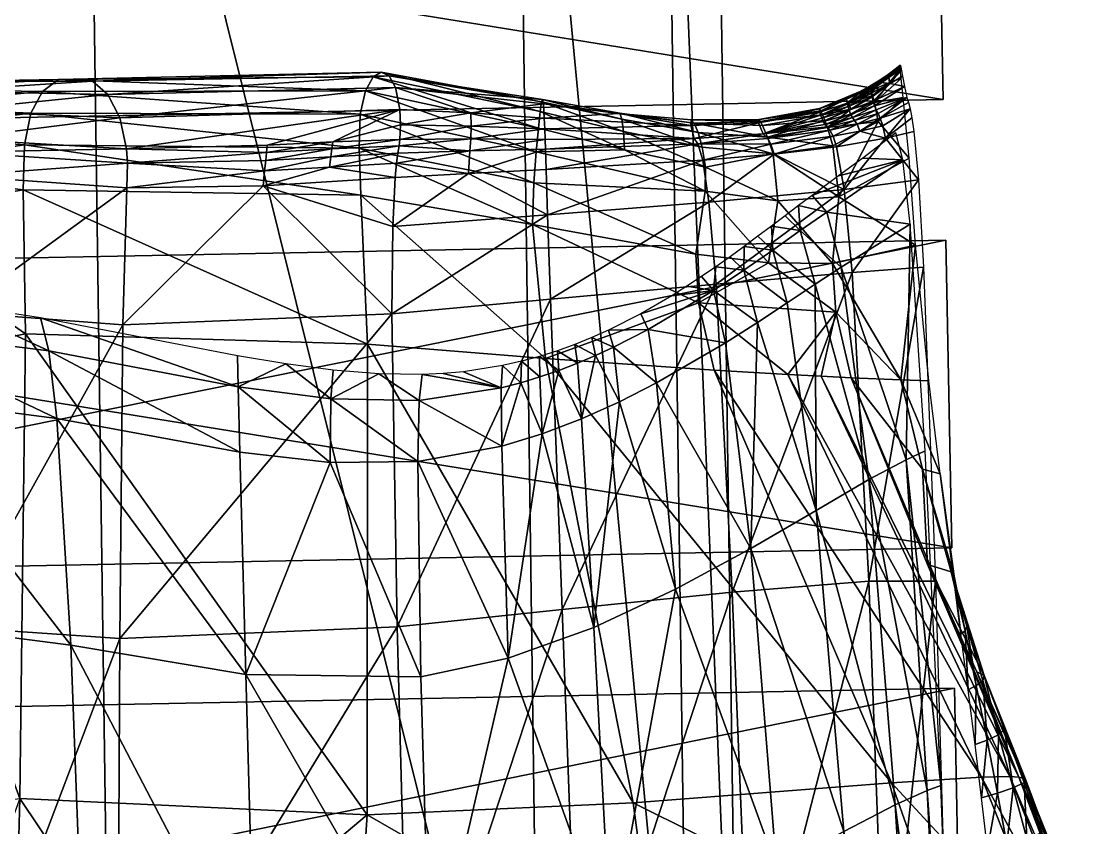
# Model space of a CAD drawing. Extents: x -83 to 58, y -71 to 153.
# Drawn here: x 16.19 to 54.54, y 67.61 to 96.37 of the extents above; entities that cross this region are included whole.
import ezdxf

# ---------------------------------------------------------------- set-up
doc = ezdxf.new("R2010")
doc.units = 0
doc.layers.get('0').update_dxf_attribs({"color": 53, "linetype": 'CONTINUOUS'})

msp = doc.modelspace()

# ---------------------------------------------------------------- meshes
at = {"color": 153}
mesh = msp.add_polyface(dxfattribs=at)
corners = [(18.101, 147.002, 29.47), (18.087, 148.07, 22.44), (-13.708, 147.626, 22.44), (-13.694, 146.558, 29.661), (18.101, 147.002, 16.16), (-13.694, 146.558, 16.16), (39.093, 118.103, 16.16), (40.855, 118.372, 22.44), (41.795, 51.936, 22.44), (33.396, 147.866, 28.72), (33.382, 148.934, 22.44), (37.322, 147.632, 27.092), (38.681, 148.671, 22.44), (37.322, 147.632, 17.788), (33.396, 147.866, 16.16), (33.809, 117.297, 14.066), (40.021, 51.778, 16.16), (18.144, 143.798, 14.066), (-13.651, 143.354, 14.066), (18.513, 116.433, 14.066), (-13.281, 115.99, 14.066), (38.724, 145.467, 16.16), (40.486, 145.736, 22.44), (38.724, 145.467, 28.72), (39.093, 118.103, 28.72), (18.513, 116.433, 31.564), (18.144, 143.798, 31.564), (-13.651, 143.354, 31.754), (-13.281, 115.99, 31.754), (33.44, 144.662, 14.066), (33.44, 144.662, 30.814), (33.809, 117.297, 30.814)]
mesh.append_faces([[corners[k] for k in face] for face in [(0, 1, 2, 0), (2, 3, 0, 2), (4, 5, 2, 4), (2, 1, 4, 2), (6, 7, 8, 6), (0, 9, 10, 0), (10, 1, 0, 10), (11, 12, 10, 11), (10, 9, 11, 10), (13, 14, 10, 13), (10, 12, 13, 10), (4, 1, 10, 4), (10, 14, 4, 10), (15, 6, 16, 15), (4, 17, 18, 4), (18, 5, 4, 18), (19, 20, 18, 19), (18, 17, 19, 18), (6, 21, 22, 6), (22, 7, 6, 22), (13, 12, 22, 13), (22, 21, 13, 22), (11, 23, 22, 11), (22, 12, 11, 22), (24, 7, 22, 24), (22, 23, 24, 22), (25, 26, 27, 25), (27, 28, 25, 27), (0, 3, 27, 0), (27, 26, 0, 27), (19, 17, 29, 19), (29, 15, 19, 29), (4, 14, 29, 4), (29, 17, 4, 29), (13, 21, 29, 13), (29, 14, 13, 29), (6, 15, 29, 6), (29, 21, 6, 29), (24, 23, 30, 24), (30, 31, 24, 30), (11, 9, 30, 11), (30, 23, 11, 30), (0, 26, 30, 0), (30, 9, 0, 30), (25, 31, 30, 25), (30, 26, 25, 30)]], dxfattribs={"vtx2": -1, "vtx3": -1, "color": 153})
mesh = msp.add_polyface(dxfattribs=at)
corners = [(19.431, 50.706, 14.066), (-12.222, 50.182, 14.066), (-13.281, 115.99, 14.066), (18.513, 116.433, 14.066), (39.093, 118.103, 28.72), (40.021, 51.778, 28.72), (41.795, 51.936, 22.44), (40.855, 118.372, 22.44), (40.021, 51.778, 16.16), (39.093, 118.103, 16.16), (-13.281, 115.99, 31.754), (-12.222, 50.182, 31.754), (19.431, 50.706, 31.564), (18.513, 116.433, 31.564), (34.702, 51.302, 14.066), (33.809, 117.297, 14.066), (33.809, 117.297, 30.814), (34.702, 51.302, 30.814), (18.697, 47.106, 14.066), (-12.265, 46.555, 14.066), (38.756, 47.869, 28.72), (40.475, 47.971, 22.44), (38.756, 47.869, 16.16), (-12.265, 46.555, 31.754), (18.697, 47.106, 31.564), (33.6, 47.562, 14.066), (33.6, 47.562, 30.814), (19.352, 43.533, 14.066), (-12.299, 42.928, 14.066), (39.954, 44.007, 28.72), (41.73, 44.056, 22.44), (39.954, 44.007, 16.16), (-12.299, 42.928, 31.754), (19.352, 43.533, 31.564), (34.628, 43.863, 14.066), (34.628, 43.863, 30.814)]
mesh.append_faces([[corners[k] for k in face] for face in [(0, 1, 2, 0), (2, 3, 0, 2), (4, 5, 6, 4), (6, 7, 4, 6), (6, 8, 9, 6), (10, 11, 12, 10), (12, 13, 10, 12), (8, 14, 15, 8), (3, 15, 14, 3), (14, 0, 3, 14), (16, 17, 5, 16), (5, 4, 16, 5), (13, 12, 17, 13), (17, 16, 13, 17), (18, 19, 1, 18), (1, 0, 18, 1), (5, 20, 21, 5), (21, 6, 5, 21), (21, 22, 8, 21), (8, 6, 21, 8), (11, 23, 24, 11), (24, 12, 11, 24), (22, 25, 14, 22), (14, 8, 22, 14), (25, 18, 0, 25), (0, 14, 25, 0), (17, 26, 20, 17), (20, 5, 17, 20), (12, 24, 26, 12), (26, 17, 12, 26), (27, 28, 19, 27), (19, 18, 27, 19), (20, 29, 30, 20), (30, 21, 20, 30), (30, 31, 22, 30), (22, 21, 30, 22), (23, 32, 33, 23), (33, 24, 23, 33), (31, 34, 25, 31), (25, 22, 31, 25), (34, 27, 18, 34), (18, 25, 34, 18), (26, 35, 29, 26), (29, 20, 26, 29), (24, 33, 35, 24), (35, 26, 24, 35)]], dxfattribs={"vtx2": -1, "vtx3": -1, "color": 153})
at = {"color": 156}
mesh = msp.add_polyface(dxfattribs=at)
corners = [(-10.238, 39.412, 13.959), (50.095, 40.586, 13.959), (50.095, 40.586, 12.163), (-10.238, 39.412, 12.163), (49.998, 45.596, 12.163), (49.998, 45.596, 13.959), (-10.336, 44.422, 13.959), (-10.336, 44.422, 12.163), (-10.55, 55.409, 13.959), (49.784, 56.583, 13.959), (49.784, 56.583, 12.163), (-10.55, 55.409, 12.163), (49.686, 61.593, 12.163), (49.686, 61.593, 13.959), (-10.647, 60.419, 13.959), (-10.647, 60.419, 12.163), (-10.861, 71.406, 13.959), (49.473, 72.58, 13.959), (49.473, 72.58, 12.163), (-10.861, 71.406, 12.163), (49.375, 77.59, 12.163), (49.375, 77.59, 13.959), (-10.958, 76.416, 13.959), (-10.958, 76.416, 12.163), (-11.172, 87.403, 13.959), (49.161, 88.577, 13.959), (49.161, 88.577, 12.163), (-11.172, 87.403, 12.163), (49.064, 93.587, 12.163), (49.064, 93.587, 13.959), (-11.27, 92.413, 13.959), (-11.27, 92.413, 12.163), (-11.483, 103.4, 13.959), (48.85, 104.574, 13.959), (48.85, 104.574, 12.163), (-11.483, 103.4, 12.163), (-11.581, 108.41, 13.959), (-11.581, 108.41, 12.163), (48.753, 109.584, 12.163), (-10.537, 48.343, 12), (-10.537, 48.343, 0), (-12.821, 48.298, 0), (33.303, 49.196, 0), (37.532, 49.278, 0), (37.936, 28.52, 0), (37.936, 28.52, 12), (37.532, 49.278, 12), (33.303, 49.196, 12), (33.707, 28.437, 0), (-8.003, 48.392, 0), (-8.003, 48.392, 12), (-7.599, 27.634, 12), (-10.287, 48.348, 0), (-10.287, 48.348, 12), (-10.008, 27.587, 12), (-7.599, 27.634, 0)]
mesh.append_faces([[corners[k] for k in face] for face in [(39, 54, 53, 39)]], dxfattribs={"vtx0": -1, "vtx1": -1, "vtx2": -1, "vtx3": -1, "color": 156})
mesh.append_faces([[corners[k] for k in face] for face in [(40, 53, 52, 40), (41, 52, 49, 41), (41, 49, 55, 41)]], dxfattribs={"vtx0": -1, "vtx2": -1, "vtx3": -1, "color": 156})
mesh.append_faces([[corners[k] for k in face] for face in [(40, 39, 53, 40)]], dxfattribs={"vtx1": -1, "vtx2": -1, "vtx3": -1, "color": 156})
mesh.append_faces([[corners[k] for k in face] for face in [(0, 1, 2, 0), (2, 3, 0, 2), (4, 5, 6, 4), (6, 7, 4, 6), (8, 9, 10, 8), (10, 11, 8, 10), (6, 5, 9, 6), (9, 8, 6, 9), (4, 10, 9, 4), (9, 5, 4, 9), (12, 13, 14, 12), (14, 15, 12, 14), (16, 17, 18, 16), (18, 19, 16, 18), (14, 13, 17, 14), (17, 16, 14, 17), (12, 18, 17, 12), (17, 13, 12, 17), (20, 21, 22, 20), (22, 23, 20, 22), (24, 25, 26, 24), (26, 27, 24, 26), (22, 21, 25, 22), (25, 24, 22, 25), (20, 26, 25, 20), (25, 21, 20, 25), (28, 29, 30, 28), (30, 31, 28, 30), (32, 33, 34, 32), (34, 35, 32, 34), (30, 29, 33, 30), (33, 32, 30, 33), (28, 34, 33, 28), (33, 29, 28, 33), (36, 37, 38, 36), (4, 7, 11, 4), (11, 10, 4, 11), (12, 15, 19, 12), (19, 18, 12, 19), (20, 23, 27, 20), (27, 26, 20, 27), (28, 31, 35, 28), (35, 34, 28, 35), (39, 40, 41, 39), (42, 43, 44, 42), (45, 46, 47, 45), (47, 42, 48, 47), (42, 47, 46, 42), (46, 43, 42, 46), (43, 46, 45, 43), (49, 50, 51, 49), (49, 52, 53, 49), (53, 50, 49, 53)]], dxfattribs={"vtx2": -1, "vtx3": -1, "color": 156})
at = {"color": 191}
mesh = msp.add_polyface(dxfattribs=at)
corners = [(47.157, 94.203, 25.861), (47.567, 94.345, 24.506), (47.543, 94.577, 24.466), (47.535, 94.666, 24.443), (47.128, 94.372, 25.781), (47.53, 94.735, 24.416), (47.354, 94.625, 24.992), (47.528, 94.785, 24.388), (47.119, 94.431, 25.735), (47.352, 94.658, 24.952), (47.529, 94.814, 24.356), (47.113, 94.469, 25.683), (46.486, 93.981, 27.504), (46.472, 94.03, 27.426), (47.354, 94.669, 24.908), (47.534, 94.82, 24.322), (47.111, 94.485, 25.627), (47.36, 94.655, 24.859), (47.543, 94.801, 24.284), (47.114, 94.477, 25.566), (46.812, 94.278, 26.449), (46.811, 94.277, 26.372), (47.37, 94.614, 24.807), (47.555, 94.754, 24.244), (47.121, 94.443, 25.499), (47.134, 94.381, 25.426), (47.572, 94.678, 24.2), (46.815, 94.251, 26.288), (46.825, 94.197, 26.198), (47.176, 94.162, 25.263), (47.62, 94.429, 24.102)]
mesh.append_faces([[corners[k] for k in face] for face in [(0, 1, 2, 0), (3, 0, 2, 3), (3, 4, 0, 3), (3, 5, 4, 3), (6, 5, 7, 6), (6, 4, 5, 6), (6, 8, 4, 6), (7, 9, 6, 7), (7, 10, 9, 7), (6, 11, 8, 6), (6, 9, 11, 6), (4, 8, 12, 4), (8, 11, 13, 8), (10, 14, 9, 10), (10, 15, 14, 10), (9, 16, 11, 9), (9, 14, 16, 9), (15, 17, 14, 15), (15, 18, 17, 15), (14, 19, 16, 14), (14, 17, 19, 14), (20, 11, 16, 20), (20, 13, 11, 20), (16, 21, 20, 16), (16, 19, 21, 16), (18, 22, 17, 18), (18, 23, 22, 18), (17, 24, 19, 17), (17, 22, 24, 17), (22, 25, 24, 22), (22, 26, 25, 22), (22, 23, 26, 22), (19, 27, 21, 19), (19, 24, 27, 19), (24, 28, 27, 24), (24, 25, 28, 24), (26, 29, 25, 26), (26, 30, 29, 26), (28, 25, 29, 28)]], dxfattribs={"vtx3": -1, "color": 191})
mesh = msp.add_polyface(dxfattribs=at)
corners = [(16.302, 91.968, 41.531), (10.713, 92.4, 40.819), (10.486, 91.095, 41.696), (16.519, 93.101, 40.661), (11.096, 93.346, 39.676), (16.945, 93.872, 39.509), (11.584, 93.956, 38.372), (17.51, 94.309, 38.186), (12.634, 94.216, 35.725), (18.727, 94.24, 35.516), (13.116, 93.889, 34.554), (19.271, 93.769, 34.355), (13.515, 93.183, 33.598), (19.697, 92.937, 33.429), (13.785, 92.183, 32.954), (19.94, 91.835, 32.847), (13.854, 91.712, 32.786), (19.969, 91.323, 32.726), (13.882, 90.861, 32.71), (4.865, 91.683, 41.126), (5.053, 92.973, 40.025), (5.293, 93.886, 38.788), (5.556, 94.44, 37.499), (5.821, 94.648, 36.222), (6.07, 94.509, 35.018), (6.285, 93.942, 33.954), (10.161, 92.578, 33.029), (6.442, 93.03, 33.098), (10.225, 92.121, 32.787), (6.489, 92.582, 32.771), (6.522, 91.74, 32.515)]
mesh.append_faces([[corners[k] for k in face] for face in [(0, 1, 2, 0), (0, 3, 1, 0), (3, 4, 1, 3), (3, 5, 4, 3), (5, 6, 4, 5), (5, 7, 6, 5), (7, 8, 6, 7), (7, 9, 8, 7), (9, 10, 8, 9), (9, 11, 10, 9), (11, 12, 10, 11), (11, 13, 12, 11), (13, 14, 12, 13), (13, 15, 14, 13), (15, 16, 14, 15), (15, 17, 16, 15), (17, 18, 16, 17), (2, 1, 19, 2), (1, 20, 19, 1), (1, 4, 20, 1), (4, 21, 20, 4), (4, 6, 21, 4), (22, 8, 23, 22), (22, 6, 8, 22), (22, 21, 6, 22), (8, 24, 23, 8), (8, 10, 24, 8), (10, 25, 24, 10), (10, 12, 25, 10), (26, 12, 14, 26), (26, 25, 12, 26), (26, 27, 25, 26), (14, 28, 26, 14), (14, 16, 28, 14), (26, 29, 27, 26), (26, 28, 29, 26), (28, 30, 29, 28), (28, 18, 30, 28), (28, 16, 18, 28)]], dxfattribs={"vtx3": -1, "color": 191})
mesh = msp.add_polyface(dxfattribs=at)
corners = [(29.659, 91.933, 32.76), (32.183, 91.756, 32.551), (29.619, 91.671, 32.556), (29.689, 92.166, 32.976), (32.224, 92.185, 33.103), (29.573, 91.316, 32.363), (32.134, 90.953, 32.017), (28.232, 91.859, 41.254), (16.519, 93.101, 40.661), (16.302, 91.968, 41.531), (28.277, 93.064, 40.524), (16.945, 93.872, 39.509), (28.46, 93.901, 39.594), (17.51, 94.309, 38.186), (28.731, 94.398, 38.522), (29.027, 94.569, 37.371), (18.727, 94.24, 35.516), (29.308, 94.44, 36.193), (19.271, 93.769, 34.355), (29.537, 94.017, 35.034), (19.697, 92.937, 33.429), (29.681, 93.229, 33.944), (27.294, 92.078, 32.879), (29.707, 92.692, 33.44), (24.95, 91.958, 32.832), (19.94, 91.835, 32.847), (27.267, 91.827, 32.718), (24.936, 91.702, 32.713), (27.226, 91.547, 32.575), (24.906, 91.417, 32.618), (19.969, 91.323, 32.726), (27.175, 91.174, 32.447), (24.864, 91.041, 32.542), (32.22, 93.116, 34.235)]
mesh.append_faces([[corners[k] for k in face] for face in [(0, 1, 2, 0), (0, 3, 4, 0), (5, 1, 6, 5), (5, 2, 1, 5), (7, 8, 9, 7), (7, 10, 8, 7), (10, 11, 8, 10), (10, 12, 11, 10), (12, 13, 11, 12), (12, 14, 13, 12), (15, 13, 14, 15), (15, 16, 13, 15), (15, 17, 16, 15), (17, 18, 16, 17), (17, 19, 18, 17), (19, 20, 18, 19), (19, 21, 20, 19), (22, 23, 3, 22), (22, 21, 23, 22), (24, 21, 22, 24), (25, 21, 24, 25), (20, 21, 25, 20), (3, 26, 22, 3), (3, 0, 26, 3), (22, 27, 24, 22), (22, 26, 27, 22), (0, 28, 26, 0), (0, 2, 28, 0), (26, 29, 27, 26), (26, 28, 29, 26), (27, 25, 24, 27), (27, 30, 25, 27), (27, 29, 30, 27), (2, 31, 28, 2), (2, 5, 31, 2), (28, 32, 29, 28), (28, 31, 32, 28), (33, 21, 19, 33)]], dxfattribs={"vtx3": -1, "color": 191})
mesh = msp.add_polyface(dxfattribs=at)
corners = [(32.235, 92.644, 33.665), (29.689, 92.166, 32.976), (29.707, 92.692, 33.44), (32.224, 92.185, 33.103), (34.87, 92.165, 33.13), (32.183, 91.756, 32.551), (34.88, 91.821, 32.45), (29.659, 91.933, 32.76), (32.134, 90.953, 32.017), (34.902, 91.098, 31.761), (37.699, 91.796, 38.674), (34.635, 92.568, 39.332), (34.556, 91.723, 39.974), (34.694, 93.166, 38.572), (37.664, 92.45, 38.094), (34.742, 93.504, 37.693), (37.602, 92.884, 37.378), (34.78, 93.594, 36.701), (37.536, 93.1, 36.511), (34.811, 93.432, 35.605), (37.489, 93.088, 35.484), (34.841, 92.93, 34.413), (34.857, 92.541, 33.784), (40.19, 92.202, 32.25), (40.068, 92.662, 33.663), (34.461, 90.621, 40.49), (28.277, 93.064, 40.524), (28.232, 91.859, 41.254), (28.46, 93.901, 39.594), (28.731, 94.398, 38.522), (29.027, 94.569, 37.371), (29.308, 94.44, 36.193), (29.537, 94.017, 35.034), (32.22, 93.116, 34.235), (29.681, 93.229, 33.944)]
mesh.append_faces([[corners[k] for k in face] for face in [(0, 1, 2, 0), (0, 3, 1, 0), (4, 5, 3, 4), (4, 6, 5, 4), (7, 3, 5, 7), (6, 8, 5, 6), (6, 9, 8, 6), (10, 11, 12, 10), (10, 13, 11, 10), (10, 14, 13, 10), (14, 15, 13, 14), (14, 16, 15, 14), (16, 17, 15, 16), (16, 18, 17, 16), (18, 19, 17, 18), (18, 20, 19, 18), (20, 21, 19, 20), (22, 23, 4, 22), (22, 21, 24, 22), (25, 26, 27, 25), (25, 12, 26, 25), (12, 28, 26, 12), (12, 11, 28, 12), (11, 29, 28, 11), (11, 13, 29, 11), (13, 30, 29, 13), (13, 15, 30, 13), (15, 31, 30, 15), (15, 17, 31, 15), (17, 32, 31, 17), (17, 19, 32, 17), (33, 19, 21, 33), (33, 32, 19, 33), (21, 0, 33, 21), (21, 22, 0, 21), (33, 2, 34, 33), (33, 0, 2, 33), (22, 3, 0, 22), (22, 4, 3, 22)]], dxfattribs={"vtx3": -1, "color": 191})
mesh = msp.add_polyface(dxfattribs=at)
corners = [(46.753, 92.801, 27.915), (47.856, 91.492, 24.606), (47.644, 93.658, 24.561), (46.613, 93.483, 27.79), (47.567, 94.345, 24.506), (47.157, 94.203, 25.861), (46.553, 93.731, 27.695), (46.505, 93.914, 27.574), (47.128, 94.372, 25.781), (46.486, 93.981, 27.504), (47.119, 94.431, 25.735), (46.472, 94.03, 27.426), (46.812, 94.278, 26.449), (46.462, 94.059, 27.34), (46.457, 94.065, 27.247), (46.811, 94.277, 26.372), (46.458, 94.046, 27.145), (46.815, 94.251, 26.288), (46.466, 94, 27.035), (46.825, 94.197, 26.198), (46.502, 93.819, 26.788), (47.176, 94.162, 25.263), (47.62, 94.429, 24.102), (47.688, 94.06, 23.989), (46.57, 93.527, 26.502), (46.531, 93.682, 26.65), (46.618, 93.369, 26.341), (47.776, 93.665, 23.859), (46.676, 93.222, 26.168), (45.767, 93.073, 27.84), (45.831, 92.952, 27.604), (46.824, 92.919, 25.784), (47.829, 93.483, 23.786), (47.888, 93.261, 23.709), (46.745, 93.089, 25.981), (45.907, 92.847, 27.35), (45.997, 92.705, 27.081), (47.012, 92.208, 25.365), (47.953, 92.936, 23.629), (46.914, 92.647, 25.577), (46.099, 92.462, 26.801)]
mesh.append_faces([[corners[k] for k in face] for face in [(0, 1, 2, 0), (2, 3, 0, 2), (2, 4, 3, 2), (5, 3, 4, 5), (5, 6, 3, 5), (5, 7, 6, 5), (5, 8, 7, 5), (8, 9, 7, 8), (10, 11, 9, 10), (12, 13, 11, 12), (12, 14, 13, 12), (12, 15, 14, 12), (15, 16, 14, 15), (15, 17, 16, 15), (17, 18, 16, 17), (17, 19, 18, 17), (19, 20, 18, 19), (19, 21, 20, 19), (21, 22, 23, 21), (24, 21, 23, 24), (25, 21, 24, 25), (20, 21, 25, 20), (26, 27, 28, 26), (26, 23, 27, 26), (26, 24, 23, 26), (24, 26, 29, 24), (26, 28, 30, 26), (31, 32, 33, 31), (31, 27, 32, 31), (34, 27, 31, 34), (28, 27, 34, 28), (28, 34, 35, 28), (34, 31, 36, 34), (37, 33, 38, 37), (39, 33, 37, 39), (31, 33, 39, 31), (31, 40, 36, 31), (31, 39, 40, 31)]], dxfattribs={"vtx3": -1, "color": 191})
mesh = msp.add_polyface(dxfattribs=at)
corners = [(40.328, 92.41, 36.456), (37.536, 93.1, 36.511), (37.602, 92.884, 37.378), (40.185, 92.741, 35.733), (37.489, 93.088, 35.484), (40.083, 92.861, 34.81), (40.068, 92.662, 33.663), (34.841, 92.93, 34.413), (44.849, 92.847, 31.6), (44.768, 93.047, 31.383), (42.622, 92.667, 34.128), (42.549, 92.802, 33.769), (44.704, 93.192, 31.121), (42.497, 92.874, 33.352), (44.661, 93.267, 30.808), (42.473, 92.864, 32.874), (44.648, 93.254, 30.443), (42.485, 92.755, 32.331), (44.67, 93.137, 30.019), (42.649, 92.364, 31.016), (44.697, 93.036, 29.785), (44.736, 92.92, 29.533), (45.771, 93.249, 29.698), (44.941, 92.595, 31.776), (45.704, 93.444, 29.53), (46.472, 94.03, 27.426), (45.623, 93.637, 29.078), (45.618, 93.632, 28.938), (45.62, 93.602, 28.787), (45.649, 93.458, 28.449), (45.677, 93.341, 28.261), (45.717, 93.208, 28.058), (44.787, 92.804, 29.262), (45.767, 93.073, 27.84), (44.854, 92.703, 28.969), (45.831, 92.952, 27.604), (44.935, 92.62, 28.656)]
mesh.append_faces([[corners[k] for k in face] for face in [(0, 1, 2, 0), (0, 3, 1, 0), (3, 4, 1, 3), (3, 5, 4, 3), (4, 6, 7, 4), (4, 5, 6, 4), (8, 9, 10, 8), (9, 11, 10, 9), (9, 12, 11, 9), (12, 13, 11, 12), (12, 14, 13, 12), (11, 3, 10, 11), (11, 5, 3, 11), (11, 13, 5, 11), (14, 15, 13, 14), (14, 16, 15, 14), (16, 17, 15, 16), (16, 18, 17, 16), (15, 5, 13, 15), (15, 6, 5, 15), (15, 17, 6, 15), (19, 20, 21, 19), (19, 18, 20, 19), (17, 18, 19, 17), (22, 8, 23, 22), (22, 9, 8, 22), (9, 24, 12, 9), (14, 25, 26, 14), (12, 25, 14, 12), (27, 14, 26, 27), (27, 16, 14, 27), (27, 28, 16, 27), (28, 18, 16, 28), (29, 20, 18, 29), (30, 21, 20, 30), (31, 32, 21, 31), (33, 34, 32, 33), (35, 36, 34, 35)]], dxfattribs={"vtx3": -1, "color": 191})
mesh = msp.add_polyface(dxfattribs=at)
corners = [(46.753, 92.801, 27.915), (46.613, 93.483, 27.79), (44.941, 92.595, 31.776), (45.771, 93.249, 29.698), (46.553, 93.731, 27.695), (45.704, 93.444, 29.53), (46.505, 93.914, 27.574), (44.768, 93.047, 31.383), (46.486, 93.981, 27.504), (46.472, 94.03, 27.426), (44.704, 93.192, 31.121), (46.059, 93.848, 28.16), (46.462, 94.059, 27.34), (46.457, 94.065, 27.247), (45.623, 93.637, 29.078), (46.057, 93.837, 28.039), (46.458, 94.046, 27.145), (45.618, 93.632, 28.938), (46.062, 93.799, 27.908), (46.466, 94, 27.035), (45.62, 93.602, 28.787), (45.649, 93.458, 28.449), (46.502, 93.819, 26.788), (44.67, 93.137, 30.019), (45.677, 93.341, 28.261), (46.531, 93.682, 26.65), (44.697, 93.036, 29.785), (45.717, 93.208, 28.058), (46.57, 93.527, 26.502), (44.736, 92.92, 29.533), (45.767, 93.073, 27.84), (44.787, 92.804, 29.262), (46.618, 93.369, 26.341), (45.831, 92.952, 27.604), (44.854, 92.703, 28.969), (46.676, 93.222, 26.168), (45.907, 92.847, 27.35), (44.935, 92.62, 28.656), (46.745, 93.089, 25.981), (45.997, 92.705, 27.081), (45.031, 92.501, 28.324)]
mesh.append_faces([[corners[k] for k in face] for face in [(0, 1, 2, 0), (3, 1, 4, 3), (3, 2, 1, 3), (4, 5, 3, 4), (4, 6, 5, 4), (3, 5, 7, 3), (5, 6, 8, 5), (5, 8, 9, 5), (10, 5, 9, 10), (11, 12, 13, 11), (11, 9, 12, 11), (14, 9, 11, 14), (13, 15, 11, 13), (13, 16, 15, 13), (11, 17, 14, 11), (11, 15, 17, 11), (16, 18, 15, 16), (16, 19, 18, 16), (15, 20, 17, 15), (15, 18, 20, 15), (18, 21, 20, 18), (18, 22, 21, 18), (18, 19, 22, 18), (20, 21, 23, 20), (22, 24, 21, 22), (22, 25, 24, 22), (21, 24, 26, 21), (25, 27, 24, 25), (25, 28, 27, 25), (24, 27, 29, 24), (28, 30, 27, 28), (27, 30, 31, 27), (32, 33, 30, 32), (30, 33, 34, 30), (35, 36, 33, 35), (33, 36, 37, 33), (38, 39, 36, 38), (36, 40, 37, 36), (36, 39, 40, 36)]], dxfattribs={"vtx3": -1, "color": 191})
mesh = msp.add_polyface(dxfattribs=at)
corners = [(42.949, 89.074, 34.902), (43.973, 88.911, 33.366), (43.433, 89.44, 34.389), (42.988, 88.215, 34.247), (34.461, 90.621, 40.49), (40.249, 88.069, 38.132), (40.573, 90.315, 37.723), (37.699, 91.796, 38.674), (40.585, 91.171, 37.409), (34.556, 91.723, 39.974), (37.664, 92.45, 38.094), (40.476, 91.885, 37.004), (37.602, 92.884, 37.378), (40.328, 92.41, 36.456), (34.857, 92.541, 33.784), (40.068, 92.662, 33.663), (40.19, 92.202, 32.25), (34.88, 91.821, 32.45), (34.87, 92.165, 33.13), (40.318, 92.009, 31.423), (34.902, 91.098, 31.761), (40.494, 91.426, 30.545), (34.958, 89.48, 31.085), (40.715, 89.928, 29.659), (35.066, 86.464, 30.445), (42.84, 87.761, 35.723), (43.176, 89.976, 35.505), (43.003, 91.648, 35.08), (42.806, 92.251, 34.693), (44.849, 92.847, 31.6), (42.622, 92.667, 34.128), (40.185, 92.741, 35.733), (42.649, 92.364, 31.016), (44.787, 92.804, 29.262), (44.854, 92.703, 28.969), (44.736, 92.92, 29.533), (42.485, 92.755, 32.331), (42.818, 92.197, 30.223), (42.924, 91.999, 29.801), (43.042, 91.635, 29.37), (45.535, 90.374, 26.91), (40.97, 87.003, 28.819)]
mesh.append_faces([[corners[k] for k in face] for face in [(0, 1, 2, 0), (0, 3, 1, 0), (4, 5, 6, 4), (7, 6, 8, 7), (7, 9, 6, 7), (8, 10, 7, 8), (8, 11, 10, 8), (11, 12, 10, 11), (11, 13, 12, 11), (14, 15, 16, 14), (16, 17, 18, 16), (16, 19, 17, 16), (19, 20, 17, 19), (19, 21, 20, 19), (21, 22, 20, 21), (21, 23, 22, 21), (23, 24, 22, 23), (25, 26, 6, 25), (8, 27, 11, 8), (8, 26, 27, 8), (8, 6, 26, 8), (27, 13, 11, 27), (27, 28, 13, 27), (29, 30, 28, 29), (28, 31, 13, 28), (28, 30, 31, 28), (32, 33, 34, 32), (32, 35, 33, 32), (36, 16, 15, 36), (36, 32, 16, 36), (32, 19, 16, 32), (32, 37, 19, 32), (38, 19, 37, 38), (38, 21, 19, 38), (38, 39, 21, 38), (39, 23, 21, 39), (39, 40, 23, 39), (40, 41, 23, 40)]], dxfattribs={"vtx3": -1, "color": 191})
mesh = msp.add_polyface(dxfattribs=at)
corners = [(43.913, 89.803, 33.738), (44.915, 89.573, 32.003), (44.392, 90.164, 32.938), (43.973, 88.911, 33.366), (43.433, 89.44, 34.389), (47.893, 89.143, 24.366), (45.427, 87.605, 31.126), (47.634, 91.437, 24.571), (46.2, 91.5, 28.646), (47.384, 92.407, 24.789), (45.335, 90.864, 30.925), (45.123, 87.74, 32.31), (45.352, 90.117, 32.225), (43.176, 89.976, 35.505), (43.003, 91.648, 35.08), (45.136, 91.937, 32.018), (42.806, 92.251, 34.693), (44.941, 92.595, 31.776), (44.849, 92.847, 31.6), (44.935, 92.62, 28.656), (42.649, 92.364, 31.016), (44.854, 92.703, 28.969), (42.818, 92.197, 30.223), (45.031, 92.501, 28.324), (42.924, 91.999, 29.801), (45.141, 92.283, 27.978), (43.042, 91.635, 29.37), (45.263, 91.899, 27.624), (45.535, 90.374, 26.91), (45.827, 87.422, 26.233), (40.97, 87.003, 28.819), (48.083, 88.389, 24.624), (47.856, 91.492, 24.606), (46.753, 92.801, 27.915), (47.012, 92.208, 25.365), (47.953, 92.936, 23.629), (48.025, 92.445, 23.547), (45.997, 92.705, 27.081), (46.099, 92.462, 26.801), (46.914, 92.647, 25.577), (48.186, 90.72, 23.381), (48.37, 87.602, 23.224)]
mesh.append_faces([[corners[k] for k in face] for face in [(0, 1, 2, 0), (0, 3, 1, 0), (0, 4, 3, 0), (5, 1, 6, 5), (5, 7, 1, 5), (8, 7, 9, 8), (10, 7, 8, 10), (2, 7, 10, 2), (1, 7, 2, 1), (11, 12, 13, 11), (12, 14, 13, 12), (12, 15, 14, 12), (15, 16, 14, 15), (15, 17, 16, 15), (18, 16, 17, 18), (19, 20, 21, 19), (19, 22, 20, 19), (19, 23, 22, 19), (23, 24, 22, 23), (23, 25, 24, 23), (25, 26, 24, 25), (25, 27, 26, 25), (26, 27, 28, 26), (28, 29, 30, 28), (31, 32, 12, 31), (33, 12, 32, 33), (33, 15, 12, 33), (33, 17, 15, 33), (34, 35, 36, 34), (37, 25, 23, 37), (37, 38, 25, 37), (38, 27, 25, 38), (38, 34, 27, 38), (38, 39, 34, 38), (34, 28, 27, 34), (34, 40, 28, 34), (34, 36, 40, 34), (40, 29, 28, 40), (40, 41, 29, 40)]], dxfattribs={"vtx3": -1, "color": 191})
mesh = msp.add_polyface(dxfattribs=at)
corners = [(11.681, 74.929, 35.694), (5.02, 82.938, 36.671), (5.474, 74.97, 35.797), (11.051, 83.037, 36.51), (4.777, 85.246, 37.206), (10.681, 85.437, 37.01), (7.279, 86.539, 37.875), (10.271, 86.583, 37.578), (4.524, 86.284, 37.813), (4.817, 81.964, 43.061), (4.717, 87.856, 42.649), (-0.291, 86.923, 42.864), (6.522, 91.74, 32.515), (6.588, 86.848, 32.183), (-5.852, 87.992, 31.478), (6.721, 75.529, 32.005), (-5.773, 76.656, 30.998), (23.984, 81.003, 33.084), (17.167, 84.624, 35.343), (17.448, 82.211, 35.087), (23.922, 83.339, 33.036), (16.866, 85.798, 35.637), (16.134, 68.654, 40.636), (16.334, 85.235, 42.531), (10.48, 84.045, 42.683), (10.396, 89.34, 42.295), (16.249, 90.365, 42.118), (10.486, 91.095, 41.696), (16.302, 91.968, 41.531), (19.969, 91.323, 32.726), (19.944, 90.44, 32.701), (13.882, 90.861, 32.71), (13.856, 85.997, 32.711), (19.806, 85.554, 32.782), (13.807, 74.763, 32.703), (19.695, 74.357, 32.77), (17.953, 74.116, 34.686), (13.48, 86.319, 36.799), (4.754, 89.996, 42.013), (4.865, 91.683, 41.126), (24.813, 90.509, 32.483)]
mesh.append_faces([[corners[k] for k in face] for face in [(0, 1, 2, 0), (0, 3, 1, 0), (3, 4, 1, 3), (3, 5, 4, 3), (6, 5, 7, 6), (6, 4, 5, 6), (6, 8, 4, 6), (9, 10, 11, 9), (12, 13, 14, 12), (13, 15, 16, 13), (17, 18, 19, 17), (20, 21, 18, 20), (22, 23, 24, 22), (23, 25, 24, 23), (23, 26, 25, 23), (26, 27, 25, 26), (26, 28, 27, 26), (29, 30, 31, 29), (30, 32, 31, 30), (30, 33, 32, 30), (33, 34, 32, 33), (33, 35, 34, 33), (36, 19, 3, 36), (19, 5, 3, 19), (19, 18, 5, 19), (37, 18, 21, 37), (37, 5, 18, 37), (37, 7, 5, 37), (24, 10, 9, 24), (24, 25, 10, 24), (25, 38, 10, 25), (25, 27, 38, 25), (27, 39, 38, 27), (31, 13, 12, 31), (31, 32, 13, 31), (32, 15, 13, 32), (32, 34, 15, 32), (30, 40, 33, 30)]], dxfattribs={"vtx3": -1, "color": 191})
mesh = msp.add_polyface(dxfattribs=at)
corners = [(27.205, 80.642, 32.364), (30.44, 72.988, 32.266), (30.331, 80.672, 32.128), (24.197, 73.071, 33.188), (23.984, 81.003, 33.084), (27.226, 82.91, 32.242), (30.373, 82.854, 32.043), (28.933, 83.802, 31.919), (30.488, 83.777, 31.945), (27.305, 83.935, 32.111), (23.922, 83.339, 33.036), (25.621, 84.154, 32.482), (23.894, 84.439, 32.992), (17.448, 82.211, 35.087), (17.167, 84.624, 35.343), (16.866, 85.798, 35.637), (29.573, 91.316, 32.363), (32.134, 90.953, 32.017), (29.524, 90.804, 32.179), (29.438, 89.061, 31.836), (33.302, 83.298, 32.586), (31.234, 83.812, 32.05), (28.523, 68.068, 39.664), (28.536, 84.865, 42.062), (16.334, 85.235, 42.531), (16.249, 90.365, 42.118), (28.294, 90.177, 41.762), (16.302, 91.968, 41.531), (28.232, 91.859, 41.254), (27.175, 91.174, 32.447), (24.813, 90.509, 32.483), (24.864, 91.041, 32.542), (19.969, 91.323, 32.726), (24.906, 91.417, 32.618), (19.944, 90.44, 32.701), (29.405, 85.947, 31.514), (19.806, 85.554, 32.782), (19.695, 74.357, 32.77), (29.588, 74.778, 30.897), (34.879, 84.354, 40.807), (34.424, 89.131, 40.835)]
mesh.append_faces([[corners[k] for k in face] for face in [(0, 1, 2, 0), (0, 3, 1, 0), (0, 4, 3, 0), (2, 5, 0, 2), (2, 6, 5, 2), (7, 6, 8, 7), (7, 5, 6, 7), (7, 9, 5, 7), (0, 10, 4, 0), (0, 5, 10, 0), (11, 5, 9, 11), (11, 10, 5, 11), (11, 12, 10, 11), (3, 4, 13, 3), (4, 10, 14, 4), (10, 12, 15, 10), (16, 17, 18, 16), (17, 19, 18, 17), (8, 20, 21, 8), (6, 20, 8, 6), (22, 23, 24, 22), (23, 25, 24, 23), (23, 26, 25, 23), (26, 27, 25, 26), (26, 28, 27, 26), (29, 30, 31, 29), (29, 18, 30, 29), (29, 16, 18, 29), (31, 32, 33, 31), (31, 34, 32, 31), (31, 30, 34, 31), (30, 18, 19, 30), (30, 19, 35, 30), (36, 30, 35, 36), (35, 37, 36, 35), (35, 38, 37, 35), (39, 26, 23, 39), (40, 28, 26, 40)]], dxfattribs={"vtx3": -1, "color": 191})
mesh = msp.add_polyface(dxfattribs=at)
corners = [(32.134, 90.953, 32.017), (34.958, 89.48, 31.085), (29.438, 89.061, 31.836), (34.902, 91.098, 31.761), (29.405, 85.947, 31.514), (35.066, 86.464, 30.445), (29.588, 74.778, 30.897), (35.475, 75.389, 29.33), (34.762, 81.658, 32.83), (36.604, 74.752, 32.54), (36.164, 82.194, 33.195), (33.552, 73.66, 32.317), (33.322, 81.215, 32.499), (35.358, 83.924, 33.291), (36.019, 84.18, 33.545), (34.685, 83.691, 33.042), (35.309, 84.627, 33.579), (35.931, 84.851, 33.908), (34.673, 84.426, 33.258), (34, 83.481, 32.804), (33.302, 83.298, 32.586), (34.021, 84.249, 32.952), (33.352, 84.097, 32.671), (30.331, 80.672, 32.128), (30.373, 82.854, 32.043), (31.96, 83.878, 32.212), (31.234, 83.812, 32.05), (34.461, 90.621, 40.49), (40.573, 90.315, 37.723), (34.556, 91.723, 39.974), (34.424, 89.131, 40.835), (40.249, 88.069, 38.132), (37.526, 82.808, 33.546), (36.668, 84.456, 33.797), (37.306, 84.75, 34.039), (36.539, 85.097, 34.237), (34.879, 84.354, 40.807), (28.294, 90.177, 41.762), (28.232, 91.859, 41.254)]
mesh.append_faces([[corners[k] for k in face] for face in [(0, 1, 2, 0), (0, 3, 1, 0), (1, 4, 2, 1), (1, 5, 4, 1), (5, 6, 4, 5), (5, 7, 6, 5), (8, 9, 10, 8), (8, 11, 9, 8), (8, 12, 11, 8), (13, 10, 14, 13), (13, 8, 10, 13), (13, 15, 8, 13), (14, 16, 13, 14), (14, 17, 16, 14), (13, 18, 15, 13), (13, 16, 18, 13), (19, 8, 15, 19), (19, 12, 8, 19), (19, 20, 12, 19), (15, 21, 19, 15), (15, 18, 21, 15), (19, 22, 20, 19), (19, 21, 22, 19), (11, 12, 23, 11), (12, 24, 23, 12), (12, 20, 24, 12), (25, 20, 22, 25), (26, 20, 25, 26), (27, 28, 29, 27), (27, 30, 31, 27), (32, 10, 9, 32), (33, 10, 32, 33), (33, 14, 10, 33), (34, 35, 33, 34), (33, 17, 14, 33), (33, 35, 17, 33), (36, 30, 37, 36), (30, 27, 38, 30)]], dxfattribs={"vtx3": -1, "color": 191})
mesh = msp.add_polyface(dxfattribs=at)
corners = [(42.949, 89.074, 34.902), (42.462, 88.709, 35.288), (42.988, 88.215, 34.247), (42.442, 85.636, 33.776), (41.305, 84.913, 33.999), (42.206, 77.566, 32.414), (41.97, 88.344, 35.559), (41.954, 87.498, 34.721), (41.471, 87.982, 35.725), (40.87, 86.776, 34.868), (40.964, 87.623, 35.799), (40.449, 87.271, 35.79), (47.221, 69.203, 33.291), (40.9, 83.937, 37.768), (34.879, 84.354, 40.807), (40.339, 86.335, 38.087), (34.424, 89.131, 40.835), (40.249, 88.069, 38.132), (40.715, 89.928, 29.659), (40.97, 87.003, 28.819), (35.066, 86.464, 30.445), (35.475, 75.389, 29.33), (41.547, 76.017, 27.403), (38.841, 83.479, 33.831), (39.525, 76.113, 32.664), (38.545, 85.385, 34.465), (39.924, 86.925, 35.71), (39.389, 86.588, 35.569), (38.285, 85.947, 35.134), (37.526, 82.808, 33.546), (36.604, 74.752, 32.54), (37.306, 84.75, 34.039), (37.134, 85.363, 34.557), (36.668, 84.456, 33.797), (36.539, 85.097, 34.237), (43.533, 83.778, 35.277), (45.234, 86.005, 32.2), (42.84, 87.761, 35.723), (40.573, 90.315, 37.723)]
mesh.append_faces([[corners[k] for k in face] for face in [(0, 1, 2, 0), (3, 4, 5, 3), (6, 2, 1, 6), (6, 7, 2, 6), (6, 8, 7, 6), (3, 9, 4, 3), (3, 7, 9, 3), (10, 7, 8, 10), (10, 9, 7, 10), (10, 11, 9, 10), (12, 13, 14, 12), (15, 14, 13, 15), (15, 16, 14, 15), (15, 17, 16, 15), (18, 19, 20, 18), (19, 21, 20, 19), (19, 22, 21, 19), (5, 23, 24, 5), (5, 4, 23, 5), (4, 25, 23, 4), (4, 9, 25, 4), (26, 9, 11, 26), (27, 9, 26, 27), (28, 9, 27, 28), (25, 9, 28, 25), (29, 24, 23, 29), (29, 30, 24, 29), (23, 31, 29, 23), (23, 25, 31, 23), (25, 32, 31, 25), (25, 28, 32, 25), (33, 29, 31, 33), (31, 32, 34, 31), (15, 35, 36, 15), (13, 35, 15, 13), (37, 15, 36, 37), (37, 17, 15, 37), (37, 38, 17, 37)]], dxfattribs={"vtx3": -1, "color": 191})
mesh = msp.add_polyface(dxfattribs=at)
corners = [(44.505, 87.001, 32.406), (46.417, 80.03, 29.538), (45.427, 87.605, 31.126), (44.535, 78.93, 31.491), (43.509, 86.338, 33.268), (43.973, 88.911, 33.366), (44.915, 89.573, 32.003), (42.988, 88.215, 34.247), (42.442, 85.636, 33.776), (42.206, 77.566, 32.414), (41.954, 87.498, 34.721), (47.754, 80.729, 26.547), (47.893, 89.143, 24.366), (48.429, 81.059, 23.994), (44.714, 83.713, 33.711), (51.769, 69.408, 28.999), (45.791, 83.659, 31.895), (51.445, 69.428, 29.658), (43.533, 83.778, 35.277), (50.434, 69.41, 30.931), (40.9, 83.937, 37.768), (45.234, 86.005, 32.2), (42.84, 87.761, 35.723), (45.123, 87.74, 32.31), (43.176, 89.976, 35.505), (45.827, 87.422, 26.233), (41.547, 76.017, 27.403), (40.97, 87.003, 28.819), (46.411, 76.399, 25.107), (49.462, 76.584, 25.381), (48.326, 80.397, 27.435), (49.352, 76.731, 26.959), (48.956, 80.231, 24.398), (49.443, 76.47, 24.213), (47.553, 83.586, 27.769), (48.552, 83.557, 24.527), (48.509, 77.002, 30.546), (48.083, 88.389, 24.624), (45.352, 90.117, 32.225), (48.37, 87.602, 23.224), (48.789, 76.398, 22.962)]
mesh.append_faces([[corners[k] for k in face] for face in [(0, 1, 2, 0), (0, 3, 1, 0), (0, 4, 3, 0), (2, 5, 0, 2), (2, 6, 5, 2), (0, 7, 4, 0), (0, 5, 7, 0), (8, 3, 4, 8), (8, 9, 3, 8), (4, 10, 8, 4), (4, 7, 10, 4), (11, 2, 1, 11), (11, 12, 2, 11), (11, 13, 12, 11), (14, 15, 16, 14), (17, 14, 18, 17), (19, 18, 20, 19), (14, 16, 21, 14), (18, 14, 21, 18), (22, 21, 23, 22), (23, 24, 22, 23), (25, 26, 27, 25), (25, 28, 26, 25), (29, 30, 31, 29), (29, 32, 30, 29), (29, 33, 32, 29), (32, 34, 30, 32), (32, 35, 34, 32), (30, 36, 31, 30), (30, 16, 36, 30), (30, 34, 16, 30), (34, 35, 37, 34), (23, 34, 37, 23), (21, 34, 23, 21), (16, 34, 21, 16), (37, 38, 23, 37), (39, 28, 25, 39), (39, 40, 28, 39)]], dxfattribs={"vtx3": -1, "color": 191})
mesh = msp.add_polyface(dxfattribs=at)
corners = [(30.767, 61.631, 32.364), (24.197, 73.071, 33.188), (24.509, 61.54, 33.3), (30.44, 72.988, 32.266), (17.953, 74.116, 34.686), (18.386, 62.413, 34.414), (17.448, 82.211, 35.087), (13.671, 60.858, 37.215), (15.955, 61.873, 38.226), (13.662, 61.935, 38.005), (11.195, 61.894, 37.786), (16.134, 68.654, 40.636), (10.48, 84.045, 42.683), (10.973, 67.999, 40.401), (19.695, 74.357, 32.77), (13.742, 58.687, 32.684), (13.807, 74.763, 32.703), (19.611, 58.369, 32.681), (11.681, 74.929, 35.694), (12.178, 63.17, 35.101), (11.051, 83.037, 36.51), (35.475, 75.389, 29.33), (30.014, 58.813, 30.331), (29.588, 74.778, 30.897), (36.075, 59.415, 28.403), (33.552, 73.66, 32.317), (37.209, 63.465, 31.943), (36.604, 74.752, 32.54), (30.331, 80.672, 32.128), (20.852, 61.605, 38.302), (28.523, 68.068, 39.664), (28.088, 61.572, 37.062), (16.334, 85.235, 42.531), (38.847, 61.081, 32.864), (49.489, 62.788, 29.479), (38.863, 62.114, 33.841), (47.221, 69.203, 33.291), (34.879, 84.354, 40.807), (38.009, 68.493, 37.192), (41.547, 76.017, 27.403), (42.191, 60.03, 26.272), (39.525, 76.113, 32.664), (43.129, 66.203, 31.025), (42.206, 77.566, 32.414), (28.536, 84.865, 42.062)]
mesh.append_faces([[corners[k] for k in face] for face in [(0, 1, 2, 0), (0, 3, 1, 0), (2, 4, 5, 2), (2, 1, 4, 2), (1, 6, 4, 1), (7, 8, 9, 7), (7, 9, 10, 7), (9, 8, 11, 9), (11, 12, 13, 11), (14, 15, 16, 14), (14, 17, 15, 14), (5, 18, 19, 5), (5, 4, 18, 5), (4, 20, 18, 4), (21, 22, 23, 21), (21, 24, 22, 21), (25, 26, 27, 25), (25, 0, 26, 25), (25, 3, 0, 25), (25, 28, 3, 25), (29, 11, 8, 29), (29, 30, 11, 29), (29, 31, 30, 29), (30, 32, 11, 30), (23, 17, 14, 23), (23, 22, 17, 23), (33, 34, 35, 33), (36, 37, 38, 36), (39, 24, 21, 39), (39, 40, 24, 39), (41, 42, 43, 41), (41, 26, 42, 41), (41, 27, 26, 41), (33, 35, 31, 33), (35, 30, 31, 35), (35, 38, 30, 35), (38, 44, 30, 38), (38, 37, 44, 38)]], dxfattribs={"vtx3": -1, "color": 191})
mesh = msp.add_polyface(dxfattribs=at)
corners = [(47.355, 68.421, 28.162), (44.535, 78.93, 31.491), (45.528, 67.469, 29.946), (46.417, 80.03, 29.538), (42.206, 77.566, 32.414), (43.129, 66.203, 31.025), (38.847, 61.081, 32.864), (49.649, 60.735, 27.251), (49.489, 62.788, 29.479), (38.009, 68.493, 37.192), (38.863, 62.114, 33.841), (47.221, 69.203, 33.291), (49.533, 54.265, 23.398), (48.981, 69.114, 23.673), (48.5, 68.934, 25.7), (47.754, 80.729, 26.547), (48.429, 81.059, 23.994), (49.211, 54.161, 24.976), (51.769, 69.408, 28.999), (50.265, 73.168, 29.532), (48.509, 77.002, 30.546), (45.791, 83.659, 31.895), (51.445, 69.428, 29.658), (44.714, 83.713, 33.711), (43.533, 83.778, 35.277), (50.434, 69.41, 30.931), (40.9, 83.937, 37.768), (46.411, 76.399, 25.107), (42.191, 60.03, 26.272), (41.547, 76.017, 27.403), (46.994, 60.39, 24.222), (50.438, 68.676, 23.698), (50.636, 70.73, 24.756), (51.002, 68.835, 24.511), (50.204, 70.577, 23.843), (50.25, 72.675, 24.983), (49.955, 72.532, 23.978), (50.483, 72.855, 26.355), (49.854, 74.637, 25.192), (49.699, 74.507, 24.102), (49.462, 76.584, 25.381), (49.443, 76.47, 24.213), (49.914, 74.803, 26.672), (49.352, 76.731, 26.959), (50.53, 73.032, 27.927), (48.789, 76.398, 22.962), (49.259, 60.363, 22.757)]
mesh.append_faces([[corners[k] for k in face] for face in [(0, 1, 2, 0), (0, 3, 1, 0), (2, 4, 5, 2), (2, 1, 4, 2), (6, 7, 8, 6), (8, 9, 10, 8), (8, 11, 9, 8), (12, 13, 14, 12), (13, 15, 14, 13), (13, 16, 15, 13), (17, 14, 0, 17), (14, 3, 0, 14), (14, 15, 3, 14), (18, 19, 20, 18), (18, 20, 21, 18), (22, 18, 23, 22), (22, 24, 25, 22), (25, 26, 11, 25), (27, 28, 29, 27), (27, 30, 28, 27), (31, 32, 33, 31), (31, 34, 32, 31), (34, 35, 32, 34), (34, 36, 35, 34), (32, 35, 37, 32), (36, 38, 35, 36), (36, 39, 38, 36), (39, 40, 38, 39), (39, 41, 40, 39), (35, 42, 37, 35), (35, 38, 42, 35), (38, 43, 42, 38), (38, 40, 43, 38), (44, 37, 42, 44), (44, 42, 43, 44), (20, 44, 43, 20), (19, 44, 20, 19), (45, 30, 27, 45), (45, 46, 30, 45)]], dxfattribs={"vtx3": -1, "color": 191})
mesh = msp.add_polyface(dxfattribs=at)
corners = [(51.769, 69.408, 28.999), (53.37, 65.865, 26.942), (51.961, 69.367, 28.324), (53.907, 64.294, 26.19), (54.303, 62.879, 25.4), (54.232, 62.927, 25.847), (51.445, 69.428, 29.658), (53.984, 62.954, 26.317), (50.434, 69.41, 30.931), (53.009, 62.956, 27.317), (47.221, 69.203, 33.291), (50.265, 73.168, 29.532), (50.838, 65.15, 23.377), (51.336, 67.022, 24.249), (51.628, 65.316, 23.971), (50.651, 66.858, 23.542), (51.002, 68.835, 24.511), (50.438, 68.676, 23.698), (52.054, 67.224, 25.238), (52.477, 65.52, 24.815), (51.571, 69.033, 25.636), (52.825, 63.946, 24.369), (53.139, 65.718, 25.831), (53.593, 64.145, 25.224), (53.324, 65.8, 26.379), (53.823, 64.229, 25.696), (52.587, 67.42, 26.406), (51.955, 69.225, 26.948), (52.017, 69.305, 27.636), (51.042, 70.92, 26.009), (50.636, 70.73, 24.756), (50.483, 72.855, 26.355), (51.261, 71.106, 27.456), (50.53, 73.032, 27.927)]
mesh.append_faces([[corners[k] for k in face] for face in [(0, 1, 2, 0), (0, 3, 1, 0), (0, 4, 3, 0), (5, 0, 6, 5), (7, 6, 8, 7), (9, 8, 10, 9), (0, 2, 11, 0), (12, 13, 14, 12), (12, 15, 13, 12), (15, 16, 13, 15), (15, 17, 16, 15), (14, 18, 19, 14), (14, 13, 18, 14), (13, 20, 18, 13), (13, 16, 20, 13), (21, 19, 22, 21), (23, 22, 24, 23), (25, 1, 3, 25), (25, 24, 1, 25), (19, 26, 22, 19), (19, 18, 26, 19), (18, 27, 26, 18), (18, 20, 27, 18), (26, 24, 22, 26), (26, 28, 24, 26), (26, 27, 28, 26), (24, 2, 1, 24), (24, 28, 2, 24), (16, 29, 20, 16), (16, 30, 29, 16), (30, 31, 29, 30), (20, 32, 27, 20), (20, 29, 32, 20), (29, 33, 32, 29), (29, 31, 33, 29), (28, 27, 32, 28), (28, 32, 33, 28), (11, 28, 33, 11), (2, 28, 11, 2)]], dxfattribs={"vtx3": -1, "color": 191})
mesh = msp.add_polyface(dxfattribs=at)
corners = [(54.538, 61.645, 24.573), (54.232, 62.927, 25.847), (54.522, 60.678, 24.025), (54.303, 62.879, 25.4), (53.984, 62.954, 26.317), (54.272, 60.724, 24.383), (53.009, 62.956, 27.317), (53.274, 60.773, 25.22), (49.489, 62.788, 29.479), (49.649, 60.735, 27.251), (51.769, 69.408, 28.999), (51.445, 69.428, 29.658), (50.434, 69.41, 30.931), (47.221, 69.203, 33.291), (51.189, 60.933, 22.828), (52.051, 62.326, 23.37), (52.165, 61.092, 23.048), (51.112, 62.163, 23.02), (53.085, 62.528, 23.901), (53.245, 61.289, 23.411), (53.93, 62.726, 24.586), (54.134, 61.487, 23.919), (54.194, 62.811, 24.978), (54.415, 61.573, 24.227), (51.869, 63.742, 23.678), (50.994, 63.577, 23.203), (51.628, 65.316, 23.971), (50.838, 65.15, 23.377), (52.825, 63.946, 24.369), (52.477, 65.52, 24.815), (53.593, 64.145, 25.224), (53.139, 65.718, 25.831), (53.823, 64.229, 25.696), (53.907, 64.294, 26.19), (53.324, 65.8, 26.379)]
mesh.append_faces([[corners[k] for k in face] for face in [(0, 1, 2, 0), (0, 3, 1, 0), (2, 4, 5, 2), (2, 1, 4, 2), (5, 6, 7, 5), (5, 4, 6, 5), (7, 8, 9, 7), (7, 6, 8, 7), (1, 3, 10, 1), (1, 11, 4, 1), (4, 12, 6, 4), (6, 13, 8, 6), (14, 15, 16, 14), (14, 17, 15, 14), (16, 18, 19, 16), (16, 15, 18, 16), (19, 20, 21, 19), (19, 18, 20, 19), (21, 22, 23, 21), (21, 20, 22, 21), (23, 3, 0, 23), (23, 22, 3, 23), (17, 24, 15, 17), (17, 25, 24, 17), (25, 26, 24, 25), (25, 27, 26, 25), (15, 28, 18, 15), (15, 24, 28, 15), (24, 29, 28, 24), (24, 26, 29, 24), (18, 30, 20, 18), (18, 28, 30, 18), (28, 31, 30, 28), (20, 32, 22, 20), (20, 30, 32, 20), (22, 33, 3, 22), (22, 32, 33, 22), (30, 34, 32, 30)]], dxfattribs={"vtx3": -1, "color": 191})
mesh = msp.add_polyface(dxfattribs=at)
corners = [(37.936, 49.272, 31.406), (37.209, 63.465, 31.943), (30.767, 61.631, 32.364), (48.232, 53.762, 26.985), (45.528, 67.469, 29.946), (46.474, 52.938, 28.62), (47.355, 68.421, 28.162), (43.129, 66.203, 31.025), (44.054, 51.8, 29.825), (48.91, 59.763, 24.83), (38.45, 59.919, 30.751), (38.045, 59.855, 29.619), (49.404, 60.099, 26.064), (38.713, 60.338, 31.833), (49.649, 60.735, 27.251), (38.847, 61.081, 32.864), (42.191, 60.03, 26.272), (36.803, 40.274, 27.645), (36.075, 59.415, 28.403), (27.731, 59.885, 35.428), (27.922, 60.569, 36.273), (49.533, 54.265, 23.398), (48.5, 68.934, 25.7), (49.211, 54.161, 24.976), (52.59, 59.578, 22.949), (53.063, 60.038, 24.105), (53.274, 60.773, 25.22), (46.994, 60.39, 24.222), (42.872, 40.802, 25.383), (51.115, 58.598, 22.206), (51.645, 59.191, 22.389), (51.536, 58.659, 22.108), (51.196, 59.126, 22.421), (52.154, 59.27, 22.365), (52.011, 58.732, 22.004), (52.202, 60.065, 22.713), (51.219, 59.913, 22.628), (52.687, 59.359, 22.356), (52.505, 58.816, 21.905), (53.208, 59.454, 22.371), (53.29, 60.257, 22.901), (52.165, 61.092, 23.048), (51.189, 60.933, 22.828), (53.245, 61.289, 23.411), (49.024, 41.211, 22.927), (49.259, 60.363, 22.757)]
mesh.append_faces([[corners[k] for k in face] for face in [(0, 1, 2, 0), (3, 4, 5, 3), (3, 6, 4, 3), (5, 7, 8, 5), (5, 4, 7, 5), (9, 10, 11, 9), (9, 12, 10, 9), (12, 13, 10, 12), (12, 14, 13, 12), (15, 13, 14, 15), (16, 17, 18, 16), (8, 1, 0, 8), (8, 7, 1, 8), (10, 13, 19, 10), (13, 15, 20, 13), (21, 22, 23, 21), (23, 6, 3, 23), (24, 12, 9, 24), (24, 25, 12, 24), (25, 14, 12, 25), (25, 26, 14, 25), (27, 28, 16, 27), (29, 30, 31, 29), (29, 32, 30, 29), (31, 33, 34, 31), (31, 30, 33, 31), (30, 35, 33, 30), (30, 36, 35, 30), (30, 32, 36, 30), (34, 37, 38, 34), (34, 33, 37, 34), (38, 37, 39, 38), (37, 35, 40, 37), (37, 33, 35, 37), (36, 41, 35, 36), (36, 42, 41, 36), (35, 41, 43, 35), (44, 27, 45, 44)]], dxfattribs={"vtx3": -1, "color": 191})

doc.saveas('drawing.dxf')
